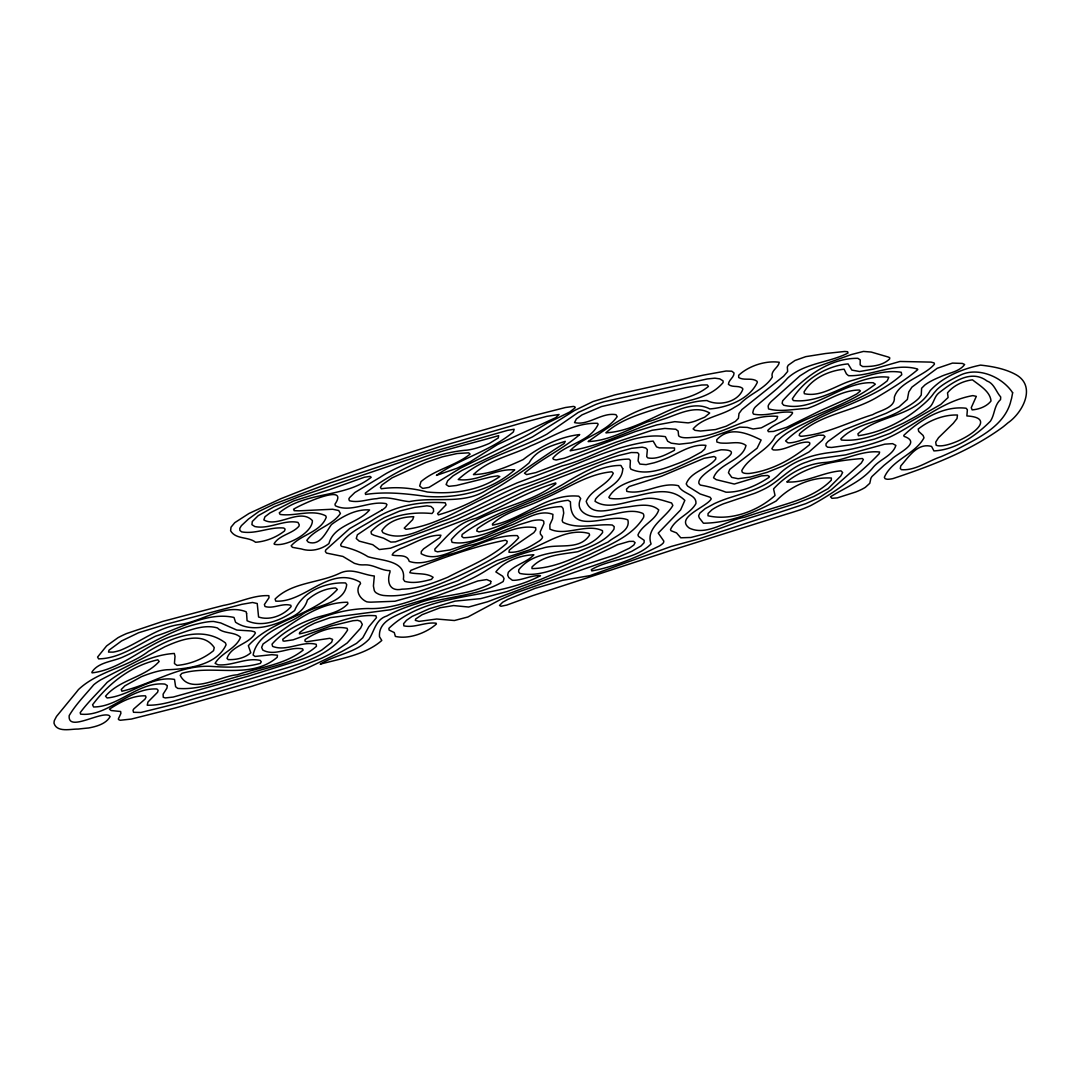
<?xml version="1.0" encoding="UTF-8"?>
<svg xmlns="http://www.w3.org/2000/svg" width="1081" height="1081" viewBox="0 0 1081 1081"><rect width="100%" height="100%" fill="white"/><g stroke="black" fill="none" stroke-linecap="round" stroke-linejoin="round"><path stroke-width="1.5" d="M381.809 510.151L349.636 528.609L325.678 550.067L325.34 551.526L326.543 553.08L342.907 556.431L354.419 563.35L358.96 564.606A51.753 11.472 -21.1 0 0 364.986 564.836C373.81 564.593 380.958 570.552 389.93 570.687L390.038 571.957C386.62 581.348 389.187 591.996 402.078 589.172C417.915 588.848 433.13 583.186 447.642 577.295C467.668 566.809 489.828 558.526 506.732 543.311L507.232 541.243L505.381 540.203C473.086 546.527 441.548 558.337 410.888 570.349L409.807 572.673C417.496 574.484 426.279 572.7 433.116 577.281L431.495 579.348C422.901 581.646 413.523 583.794 404.753 581.362L403.362 579.267C406.483 560.215 381.053 560.782 367.945 556.701C359.784 551.54 350.92 548.324 341.461 546.31A40.348 8.932 -21.1 0 1 340.718 544.567C347.717 532.379 362.621 526.704 374.067 519.137C395.146 505.651 420.59 501.016 445.237 502.814L446.034 504.895L437.575 513.556L438.346 514.867C485.477 501.503 523.339 468.87 564.187 443.453L565.241 441.359C551.945 445.575 536.149 449.655 529.095 462.898C516.569 473.573 502.097 481.896 487.545 489.477C463.533 505.368 435.575 496.274 409.213 501.638C398.47 500.625 388.187 495.99 376.783 498.665C367.716 499.192 358.392 503.138 349.393 500.733L348.852 498.922L349.649 497.557L354.825 492.531L380.039 477.343A69.022 15.296 -21.1 0 1 386.755 473.194C421.509 454.29 461.128 446.534 498.665 435.629L498.246 437.981L489.517 443.332A24.282 5.378 -21.1 0 1 464.884 450.291C429.779 453.75 392.984 471.802 365.297 493.139L365.581 494.463C385.674 491.423 405.861 493.598 425.928 496.395C457.722 498.746 490.355 491.247 514.732 469.884C495.517 468.168 477.356 482.329 458.236 479.545C480.059 459.222 510.962 451.79 537.514 438.94A51.618 11.432 -21.1 0 0 546.905 434.17L578.267 412.429L595.874 404.456A36.119 7.999 -21.1 0 1 604.171 401.673L707.204 378.958L714.865 378.174L719.703 378.85L723.067 380.863L723.108 382.566C707.447 401.132 680.03 400.97 658.37 408.145C640.168 414.037 620.089 419.739 605.887 432.819C641.83 430.954 670.706 401.402 706.947 400.551C718.703 406.456 738.255 402.227 742.85 389.214L742.525 388.295C738.539 385.079 732.188 387.836 728.418 384.323C728.608 379.809 734.215 377.485 734.04 372.945L731.783 371.202L726.108 371.013L703.528 375.093L614.765 394.93L592.983 401.564L574.416 410.564L532.406 436.927L462.087 470.303L453.088 475.816L447.696 480.721L446.102 484.531L448.777 486.355L456.439 485.491L490.733 476.951L497.625 475.856L499.787 476.559C478.761 491.058 452.155 494.503 427.198 491.99C412.199 488.044 396.686 486.504 381.336 488.774L380.417 487.369L382.052 484.896L392.079 477.843L425.9 462.452L442.251 456.858L457.141 453.52L468.695 452.831L470.113 454.115C455.371 465.952 435.413 469.33 420.982 481.64L419.658 485.977L422.657 488.436L429.035 487.382L460.263 468.276L524.907 436.305A57.834 12.81 -21.1 0 0 534.244 431.116L547.702 422.914L569.741 412.01L575.173 407.767A16.066 3.554 -21.1 0 0 573.308 406.429L565.39 407.523L532.447 415.928L448.683 440.008L370.607 465.195L315.895 484.869L280.925 498.692L249.035 513.461L234.753 522.677L231.01 527.204L230.604 530.757C235.793 539.689 248.198 536.392 255.589 542.27C265.953 541.473 276.398 537.338 284.546 530.933L285.1 529.136L283.817 528.028C269.642 526.69 255.805 534.487 241.658 531.866L239.874 530.42L239.779 528.339L241.387 525.663L248.4 519.11L259.21 511.286L274.588 503.868L330.448 482.802L439.062 446.899L522.069 422.901L546.918 416.32L559.066 414.496L555.675 417.685L497.719 444.413L470.276 461.736L457.06 468.222L436.44 475.397C460.398 458.452 490.517 451.007 513.38 431.941L514.151 429.238L507.705 430.333L426.117 453.574L297.802 497.152L274.047 506.8L258.116 515.745L252.292 521.515L251.927 524.663L254.805 526.542C269.399 529.568 283.817 519.366 297.978 522.393L299.275 524.839L298.897 526.298C292.181 533.892 279.533 534.906 274.088 543.662L274.304 544.256C286.06 547.121 312.733 532.811 312.395 520.596C299.788 507.367 277.952 528.231 263.859 519.92L264.953 516.772L269.939 512.962L293.6 500.989L329.705 489.612L364.486 477.207L370.053 476.383L371.202 477.289C344.88 498.422 305.761 490.706 279.276 512.826L280.06 514.421C294.991 516.691 311.774 508.854 325.705 515.813L326.273 517.218C320.706 532.109 301.045 534.527 291.181 545.81L292.438 547.337L297.964 548.351A379.215 84.007 -21.1 0 1 301.315 548.932C310.76 551.959 321.152 549.675 328.935 543.581C333.921 524.826 358.433 523.42 369.553 509.935C355.798 508.854 342.258 516.583 331.448 524.542C325.854 532.244 320.327 546.216 308.342 542.203L306.815 540.392C315.274 528.595 332.083 525.663 340.42 513.489L338.718 510.529L332.624 509.246L299.059 510.827L294.194 510.691L293.586 509.246C298.437 505.759 350.352 481.437 334.975 504.192L335.353 505.759C350.785 513.286 369.445 500.341 386.025 503.651L386.944 504.611L385.944 506.935A19.282 4.27 -21.1 0 1 381.809 510.151M622.764 468.722C622.224 484.126 603.766 488.517 595.55 499.057L595.05 501.3C608.603 510.327 626.304 500.989 641.114 499.625C652.1 496.152 661.518 500.111 671.558 502.962L672.855 505.435C666.072 517.785 645.06 527.636 651.073 543.946C635.209 559.877 609.752 558.728 591.307 569.673L591.793 570.917C615.157 566.728 638.263 556.445 659.748 545.783A16.81 3.729 -21.1 0 0 663.531 542.594L663.842 541.135L658.234 533.109L680.625 509.921L684.841 500.395C663.761 479.978 634.263 502.435 609.806 498.327L608.846 497.328C615.616 484.923 631.966 480.815 644.803 477.099C672.233 473.978 694.583 455.736 721.068 449.804C754.633 449.682 695.272 471.654 699.002 483.612L700.353 485.099C709.19 486.585 717.595 488.99 725.973 492.193C741.309 492.463 756.565 485.68 769.104 477.329L769.375 476.451L767.618 475.464L761.362 475.883L734.283 484.045L716.271 479.667L713.541 477.775C718.933 463.033 742.255 461.182 745.998 445.467C740.08 440.764 731.242 443.548 724.121 443.169A66.13 14.648 -21.1 0 1 720.068 442.94L716.906 442.034L716.717 439.751C729.797 425.59 747.687 433.4 761.132 440.008L757.092 448.21L729.702 469.411L728.445 472.721L731.769 477.397L738.093 478.721L750.471 477.018L767.28 472.289L782.874 466.019L808.953 452.007L822.236 440.318L825.006 436.616L823.465 435.224L818.479 435.184L801.305 440.197A17.809 3.946 -21.1 0 1 787.941 442.818L785.576 440.899C817.912 409.537 867.948 404.875 901.784 374.702L901.23 372.269C884.974 369.648 868.719 375.431 853.328 380.134C837.235 384.35 821.56 397.538 804.372 393.7L804.048 391.93C812.182 378.255 828.83 370.661 844.112 369.216L846.423 373.891L848.517 375.688C871.624 376.445 894.136 362.311 917.485 368.999L917.755 369.621C905.378 380.147 890.609 389.16 876.421 397.619C851.909 411.983 820.871 413.942 799.629 433.819L799.237 435.467L800.791 436.319C825.803 434.454 848.815 421.995 872.624 414.685C879.637 410.51 895.608 407.888 894.325 397.295C898.703 381.89 924.552 376.161 934.484 364.135L934.079 362.905L931.025 362.108L899.973 361.459L873.164 369.161L859.557 371.526L851.882 370.094L848.058 363.905C825.789 365.837 804.075 380.107 792.332 398.889L793.346 400.551C826.924 404.28 855.449 373.269 888.798 377.242L887.258 380.809C866.935 397.254 841.369 404.902 818.263 416.469C802.291 425.482 780.955 431.9 771.861 448.791L773.212 449.912C785.184 451.047 795.548 442.102 807.439 442.102A19.08 4.229 -21.1 0 1 809.858 443.129L809.52 444.683C792.562 458.993 771.739 470.64 749.403 473.464A35.078 7.77 -21.1 0 1 742.174 472.046L741.809 470.532C749.471 456.114 768.01 450.966 775.442 436.116C806.385 415.09 845.761 407.375 875.353 384.201L873.205 382.742C841.396 381.053 815.358 412.834 783.725 405.226L782.131 403.375L782.658 400.821C802.224 379.472 827.343 358.081 857.855 358.311L860.219 359.905L860.152 364.892L862.638 366.54C871.867 366.743 882.772 365.648 889.69 358.892L889.649 357.649L888.096 356.987L871.232 352.055L863.422 351.433L851.233 354.582L818.114 366.391L809.277 370.026L799.994 375.823L771.699 401.078A49.388 10.945 -21.1 0 0 768.132 406.145L768.55 408.915C780.55 412.307 794.778 408.888 807.372 408.415C824.749 402.74 840.478 390.173 859.327 390.011L860.408 390.917L856.963 393.849L849.153 397.943L820.371 410.685L786.765 427.279L773.483 431.427L768.415 431.67L767.767 430.427C774.537 422.941 786.536 421.833 792.468 413.32L792.441 412.388C779.617 410.51 766.429 416.847 753.484 414.104L752.781 412.618L753.484 409.821A46.888 10.391 -21.1 0 1 755.443 406.875C766.051 397.2 778.117 389.079 787.549 378.161C804.507 362.851 829.005 362.851 848.017 353.028L847.599 351.717L844.72 351.474L825.479 353.528L805.75 356.649L794.927 360.514L788.238 365.216L787.319 367.04L787.644 371.472L783.698 376.134L741.944 409.537L739.012 413.483L738.418 418.333L735.377 421.428L726.283 426.171L715.487 429.562L700.461 431.035L695.029 430.333L693.11 428.927C703.055 417.185 721.649 415.915 734.445 407.334A32.011 7.094 -21.1 0 0 740.174 403.835C749.782 393.619 764.902 389.025 772.293 377.107C770.361 370.553 778.536 367.797 779.252 362.27C765.807 360.338 748.768 365.797 738.661 375.31L738.688 377.539C744.133 380.904 751.687 377.337 756.957 381.215L757.376 382.242C749.646 399.119 727.554 407.564 709.852 408.942C690.178 398.673 666.963 417.009 647.668 421.779C628.304 429.319 609.306 440.845 588.118 441.575C606.9 428.319 626.399 413.969 648.803 406.997C668.815 400.848 691.502 400.186 708.42 386.458L707.271 384.917L701.704 385.012L685.759 387.606L601.482 406.564L581.983 414.888L576.362 418.982L574.524 422.603C588.442 425.914 601.631 412.145 615.954 414.672L617.183 416.631C605.9 432.832 583.105 436.575 570.16 450.763C603.32 445.426 633.263 428.387 665.234 418.563C678.936 413.847 695.691 404.821 709.704 413.037L704.758 417.158L695.313 421.063A14.337 3.175 -21.1 0 1 688.097 422.887L674.774 421.658L656.964 424.874L635.209 431.603L564.471 458.195L556.093 459.993L553.418 459.317L552.837 458.222C564.66 443.994 589.861 442.399 598.158 424.306L597.55 423.32C573.687 422.441 552.134 437.332 530.568 445.94C511.786 455.56 488.653 459.52 473.437 474.627C490.706 474.127 507.543 466.735 523.136 459.601C539.554 446.764 558.782 436.954 579.7 434.548C562.958 449.128 541.446 458.668 524.461 473.194L526.636 474.586L535.771 472.613L616.67 441.98L652.1 430.265L664.842 428.427L675.814 429.252L678.138 431.049L678.625 435.751A49.996 11.08 -21.1 0 0 682.165 437.427A51.766 11.472 -21.1 0 0 692.11 437.427C722.351 436.819 747.322 413.631 777.658 416.388L776.942 418.793L774.969 420.563L761.294 427.846L753.106 428.995L747.309 427.4L739.62 427.117L706.082 438.913L690.84 442.913L679.152 444.21L671.22 443.169L667.653 441.21L665.396 436.656C630.007 431.414 596.117 457.398 562.417 465.843A81.791 18.12 -21.1 0 0 553.715 469.181L517.15 482.869L499.598 490.72A254.832 56.455 -21.1 0 0 487.666 496.571C461.141 508.638 435.238 525.839 405.943 529.298L404.226 528.096L412.658 519.65L413.753 516.691C402.213 516.799 388.484 520.596 381.863 530.717L382.89 532.649C404.537 543.378 426.009 525.907 446.494 519.88C471.559 510.475 494.355 496.193 519.11 486.085C563.998 472.316 606.306 446.223 653.154 441.102L656.532 446.872L659.288 447.858L674.53 447.993L674.476 450.291C666.382 454.439 657.14 459.749 647.803 457.898L646.708 456.628L647.357 449.642L645.735 447.993L642.182 447.169L631.588 448.331L619.832 451.615L520.299 489.436L457.182 519.366L395.457 541.865L390.89 542.081L383.62 538.203L374.04 535.284L371.459 533.96L370.999 531.784C386.039 515.313 410.78 511.516 432.022 513.529L433.616 511.462L433.373 508.665L430.941 506.449L426.927 505.827L414.834 507.34L399.605 511.097L384.336 517.61L372.918 524.285L357.379 534.784L356.271 538.514L359.23 541.135L372.715 544.675L379.296 549.54L390.498 548.202L467.087 518.948L525.677 490.882A85.048 18.836 -21.1 0 1 538.743 485.68L603.617 460.668A40.429 8.959 -21.1 0 1 618.751 455.506L631.209 452.52L637.574 452.642L638.83 454.101L638.087 460.871L639.884 464.087L646.073 464.627L654.046 462.817A22.823 5.054 -21.1 0 0 663.153 459.628C677.044 454.723 690.637 443.507 705.934 445.372L704.758 449.034L701.488 451.993L689.516 458.547A70.576 15.634 -21.1 0 1 678.854 463.154C664.018 468.681 646.384 476.167 630.872 469.154L630.034 467.235L630.399 460.52L629.061 459.101C607.09 459.222 586.267 470.546 567.633 481.45C534.338 502.624 493.706 510.854 462.168 534.473L461.817 536.487L463.492 537.743C498.327 536.946 526.596 507.462 561.485 506.57L563.052 508.408L563.714 513.097L562.174 520.664L562.958 522.285C578.403 529.92 595.982 523.528 612.251 525.028L614.211 526.623L613.967 529.163C605.955 541.324 590.888 546.486 577.957 551.661C562.106 554.485 544.013 554.539 532.014 566.985L531.987 568.579C558.823 568.336 583.956 552.783 608.144 542.013C614.778 536.149 630.818 531.055 627.845 519.893C609.184 512.097 570.065 537.298 570.457 501.814L568.12 500.287C536.46 503.638 510.097 525.785 479.018 531.92L476.735 531.001L477.37 528.663C502.408 510.624 533.784 503.151 560.904 488.409C579.659 478.599 599.05 465.316 620.899 465.425L622.764 468.722M1012.64 392.741L1011.586 398.403A635.871 140.881 -21.1 0 0 1010.343 402.997C1002.938 427.454 976.305 438.94 955.604 450.128A128.369 28.444 -21.1 0 1 940.929 456.723C927.917 460.965 915.445 470.843 901.432 469.667L900.27 468.505L900.784 465.897C908.743 456.925 917.539 442.494 931.579 446.439L933.93 450.912C955.401 449.872 975.386 436.251 990.385 421.225C994.952 414.428 993.952 405.51 1000.547 399.578L1000.695 396.957C996.02 391.754 994.209 383.498 986.994 380.985C970.914 368.824 952.361 382.458 939.065 392.781C934.106 396.497 934.065 403.348 929.538 407.348C921.647 413.78 912.418 418.252 903.513 423.117C884.285 431.927 862.841 442.034 841.356 440.021L840.815 438.927C856.706 422.347 883.191 422.022 902.23 409.658A47.199 10.459 -21.1 0 0 919.201 397.849L921.242 395.024L921.62 388.228L924.836 385.025A23.552 5.216 -21.1 0 1 939.902 376.999C947.902 372.959 959.104 372.121 964.644 364.513L962.333 363.432L952.469 363.094L937.213 368.283L911.905 387.147L908.783 391.93L907.364 399.457L899.041 406.888L886.204 413.28L844.018 429.846L827.978 441.521L826.033 443.791L826.019 445.777L827.546 447.183L831.532 447.466L851.423 444.764L874.38 439.143L890.163 433.319L940.686 404.483L948.118 397.497L947.51 392.862C953.401 385.552 963.171 380.944 972.454 379.823C979.278 385.268 990.304 391.444 991.007 400.997C986.656 406.605 979.089 409.294 972.157 409.902L971.251 407.686L976.332 396.362L972.859 395.605C938.146 401.659 913.107 428.684 881.083 440.791C865.003 446.467 848.355 450.385 831.424 452.399C812.966 454.439 793.427 460.452 779.793 473.532C766.159 487.774 745.836 492.341 727.702 498.355A29.903 6.621 -21.1 0 0 722.23 500.327A31.133 6.891 -21.1 0 0 714.446 503.597L705.339 508.529L699.839 513.124L698.623 515.786L699.272 517.84L703.434 523.218C728.675 523.001 754.038 513.056 776.09 501.044C789.995 486.328 811.182 476.789 831.37 478.018L831.303 480.167C815.06 496.882 791.197 502.341 769.74 509.246A188.391 41.74 -21.1 0 0 744.633 517.218C727.108 519.88 706.933 536.608 689.327 528.096C674.517 517.299 707.285 506.84 711.23 498.841L710.109 497.246L700.096 493.949L687.638 486.112L686.192 483.937C690.8 471.275 707.812 469.262 715.744 459.06L715.771 457.425L714.041 456.52L704.069 458.317L661.558 476.194L629.196 486.531L626.467 489.166L626.818 491.382C643.925 495.287 661.167 481.477 678.53 485.747C681.787 493.99 696.961 494.125 695.921 503.624C689.84 514.367 675.503 518.353 670.477 529.582L671.044 530.73L676.53 532.892L680.773 537.798L690.908 537.46L704.069 534.055L747.633 518.569L796.643 503.246L813.736 496.53L828.1 488.666L840.802 475.964L842.626 472.519L841.004 470.857C822.587 472.221 805.156 483.275 786.738 481.95C807.318 465.154 836.708 460.492 862.408 458.52L863.354 459.587L861.246 463.114L831.073 489.923L819.141 497.652L805.872 503.638L699.123 538.797L671.206 546.459L589.996 575.619L562.66 580.308L535.176 588.321L507.854 599.387L502.651 602.252L499.517 605.441L500.962 606.265L506.746 605.09L532.474 595.726L670.179 550.715L781.604 515.678A214.322 47.483 -21.1 0 1 792.495 512.313L799.954 509.908A28.201 6.243 -21.1 0 0 810.588 505.651C836.059 491.936 859.233 474.627 879.204 453.696L879.623 452.02C861.111 450.007 843.085 461.276 824.479 462.519C804.872 463.884 786.576 474.735 773.55 488.896L775.036 495.476C757.876 510.989 730.959 521.11 708.014 515.772L708.055 513.516L712.001 509.746A18.472 4.094 -21.1 0 1 723.311 503.854L754.754 493.287A30.417 6.743 -21.1 0 0 765.551 488.382C780.023 480.721 790.589 466.897 806.737 462.046A20.89 4.635 -21.1 0 1 816.25 458.952L845.653 454.871L884.771 444.169L892.595 443.642L895.879 445.426C892.771 455.506 880.137 459.249 873.516 466.951C862.327 481.072 845.18 487.693 830.492 496.76L831.951 498.327L837.302 497.882L855.544 492.058A15.458 3.419 -21.1 0 0 865.327 487.355L869.786 483.302L870.597 479.626A49.537 10.972 -21.1 0 1 872.016 476.451L883.961 465.384A657.41 145.651 -21.1 0 1 891.541 459.33C896.69 453.588 922.701 442.764 904.067 436.373L903.784 435.386C919.445 420.306 943.051 405.389 966.117 408.24L967.373 409.767L966.873 415.942C1006.425 418.279 949.321 450.818 936.16 445.237L935.714 442.115L938.524 437.724L953.253 423.347L957.023 418.536L957.469 415.023C943.699 414.509 928.903 420.536 918.201 429.035L918.715 431.427L923.106 435.454L923.998 437.805C915.148 454.277 891.974 459.776 884.339 477.302L885.109 478.721L887.082 479.248A17.661 3.919 -21.1 0 0 892.933 478.599C931.403 465.816 970.279 450.993 1003.195 426.806A310.463 68.779 -21.1 0 0 1007.951 422.847C1022.518 412.847 1036.611 386.66 1016.356 374.891C1005.6 368.824 992.669 366.432 980.521 365.108C962.252 368.837 942.875 376.85 930.187 390.633C915.296 417.09 878.569 414.699 857.922 433.846L858.409 435.724C881.677 432.292 903.743 421.252 921.525 405.943A131.49 29.133 -21.1 0 0 933.714 393.335L936.862 389.714A45.902 10.175 -21.1 0 1 959.698 375.445C977.562 366.324 1002.087 376.661 1012.64 392.741M490.774 581.335L490.72 583.591C468.83 595.847 441.278 594.118 417.807 603.32C407.132 606.63 396.578 610.495 386.809 615.994C375.715 619.372 374.472 630.777 369.107 639.114C356.257 652.924 335.61 654.464 320.219 664.166C340.893 658.586 365.54 654.802 381.782 640.479L379.485 636.723C378.201 619.197 399.565 614.873 411.82 608.427C441.089 595.658 475.667 597.807 503.192 581.524L504.057 578.551L502.692 576.227L495.855 571.93C503.814 561.147 520.677 555.039 533.879 554.823C526.744 562.458 515.421 564.485 508.327 572.268L507.678 575.187L508.8 577.592L512.448 580.308C522.055 580.7 531.014 574.916 540.486 575.66C493.598 600.752 428.9 590.064 388.89 628.318L389.079 630.074L394.268 632.561L395.376 636.412C408.713 639.493 426.198 633.101 436.386 624.034L436.129 623.21C425.346 621.778 414.672 628.156 403.889 625.872L403.605 623.669L406.483 620.318L412.077 616.44L429.346 608.738L455.128 601.104L480.64 598.644L507.097 591.537L540.324 579.619L586.159 559.809L617.562 544.77L629.169 541.405L633.48 541.338L635.101 542.662L633.844 545L629.48 548.175L615.481 554.823L584.348 564.958L487.693 601.725L468.614 607.036L453.588 605.563L440.183 607.738L422.076 614.711L415.726 618.967L415.293 620.345L418.996 621.399L436.738 619.021L454.398 620.521L467.857 617.008L500.341 599.617L515.502 592.969L618.602 556.945L631.682 551.378L641.06 545.932L644.073 542.743L644.195 540.351L638.56 536.446L637.939 534.919C642.249 524.69 655.37 520.529 658.748 509.935C650.14 502.084 635.25 506.097 624.548 507.381C612.427 508.435 591.442 517.731 586.199 501.368C591.402 489.247 607.914 485.22 613.292 473.221L611.846 471.802C586.997 473.924 565.647 489.679 543.027 499.111C526.542 507.881 506.232 510.867 492.45 523.988L492.544 525.123C522.353 519.502 547.283 492.99 578.794 496.206L580.713 498.544C573.308 513.907 594.672 519.812 605.806 515.542C617.792 514.002 631.182 508.313 642.871 513.461A65.468 14.499 -21.1 0 1 643.749 515.056A64.103 14.202 -21.1 0 1 643.438 517.691C631.615 536.852 608.671 545.081 589.415 554.675C567.444 562.904 543.986 578.349 519.866 573.443L518.623 571.876L518.799 569.741C539.649 543.148 581.862 559.647 602.617 532.514L602.455 530.649C586.132 523.015 566.052 536.689 549.918 529.109L549.864 524.798L552.594 518.758L552.932 514.367C537.757 508.529 521.812 522.055 507.624 526.461C489.936 532.919 471.438 546.013 452.088 542.338L451.277 539.689C477.572 508.367 524.866 508.273 555.864 483.775L555.661 482.923C527.92 491.477 502.692 506.597 476.153 518.231C457.087 522.907 447.453 536.014 434.832 549.053L435.035 550.932L437.494 551.823L449.926 549.918L484.977 538.203L518.812 524.812L532.298 520.691A29.349 6.5 -21.1 0 1 543.729 521.366L543.932 523.542L540.243 531.771L540.392 534.028L542.338 536.487A20.971 4.648 -21.1 0 1 539.378 540.905C530.352 546.594 520.015 553.053 508.962 552.256L509.313 550.134L513.556 546.635L533.865 532.636L535.852 529.852L535.663 527.731C513.259 523.69 492.423 540.459 470.897 545.135C455.033 548.067 437.089 562.931 421.185 553.688L421.306 551.526L423.603 548.837L439.872 537.527L440.94 535.217C426.495 534.892 413.577 543.729 400.375 548.648A16.391 3.635 -21.1 0 0 393.187 553.256L392.16 555.012C397.754 556.701 407.078 553.567 409.267 561.404C421.941 565.701 435.008 559.161 446.966 555.026C470.613 549.743 492.855 534.595 517.367 535.622L518.677 537.757C505.624 552.661 487.207 561.958 469.64 570.754A100.736 22.323 -21.1 0 1 454.074 578.051C431.751 587.213 408.01 598.009 383.296 595.442A108.451 24.025 -21.1 0 1 378.742 594.226L376.323 592.942A95.101 21.066 -21.1 0 1 374.256 590.361L373.418 586.01L374.323 575.984C362.446 574.876 351.663 567.201 339.218 573.498C318.503 583.227 291.829 582.267 275.087 599.05L275.777 601.131C305.085 602.847 329.57 564.917 360.027 582.105L360.568 583.591C354.595 590.51 359.838 598.766 366.648 601.779A52.158 11.553 -21.1 0 0 371.161 602.158L394.916 601.252L421.104 593.915L457.763 580.767L496.855 560.593L529.528 549.864L552.445 539.108A33.579 7.445 -21.1 0 1 560.904 535.744C569.795 532.447 579.781 530.852 589.023 533.487L589.631 535.041C579.213 551.08 557.782 542.986 542.311 548.297C523.055 552.904 503.868 559.228 487.072 569.917C470.681 580.646 452.061 587.267 433.495 593.131C412.307 600.631 391.011 609.441 368.08 608.522C337.664 608.887 306.639 620.926 282.749 639.276L283.087 640.952L284.398 641.141L293.14 639.83L331.205 625.926L352.96 620.724L357.622 620.318L360.581 621.291L362.324 624.386L360.595 628.169L347.217 642.965L336.515 650.411A64.982 14.391 -21.1 0 1 321.652 658.221L289.195 670.909A199.323 44.159 -21.1 0 1 280.682 673.598L182.527 702.204L140.922 712.474L133.517 712.298L133.004 710.244L133.868 708.852L144.976 699.177L146.043 697.231L145.503 695.867C132.639 695.218 120.018 702.326 109.478 709.122L111.154 710.528L120.653 711.514L120.896 713.419L118.302 719.068A25.795 5.716 -21.1 0 0 120.356 720.257L131.396 719.054L175.676 707.866L251.549 686.381L304.95 669.234L341.528 651.694L356.514 643.371L362.784 637.776L368.729 626.912L376.485 617.602L375.891 615.765C349.406 613.467 324.8 628.723 299.383 633.885L299.707 632.493L307.045 627.021L314.463 623.264L330.205 617.67L390.484 609.752L436.67 595.955L477.883 580.943L486.747 579.578L490.774 581.335M246.576 613.454L247.076 620.737C262.845 628.02 281.519 620.129 294.6 610.576C302.342 591.496 325.773 581.929 345.528 582.956L346.704 584.605C344.312 604.792 314.382 604.522 301.302 615.157C284.546 626.075 257.427 632.601 253.13 655.018L255.062 656.451L271.804 654.694L277.479 655.208L277.182 657.316C250.414 680.125 212.849 664.193 181.865 673.368L180.189 675.314C190.405 695.786 220.943 675.476 237.198 674.828C259.102 667.247 284.762 664.95 303.139 650.086L302.545 648.83C289.424 646.181 275.128 656.91 262.778 650.046L261.643 647.397L263.088 643.952C288.505 626.669 315.611 602.225 347.596 602.252L347.893 603.752C339.947 612.441 327.043 614.359 316.274 617.562C300.14 622.967 283.181 631.29 272.007 644.181L272.628 646.397C286.722 651.924 301.964 640.587 316.206 644.303L316.476 646.303C297.559 662.991 270.588 666.018 247.387 674.152C224.402 679.098 201.471 690.421 177.703 688.381L175.608 686.705L174.514 679.422C151.354 675.368 130.206 695.799 107.114 697.975L105.533 696.205C119.572 679.463 144.53 677.733 159.164 661.477L157.812 659.802C131.058 665.774 108.695 683.3 92.574 704.771L93.588 706.974C118.869 707.042 138.598 681.395 164.866 684.097L167.298 685.597L166.947 688.084L163.096 694.191L163.258 697.286L165.339 697.934L173.163 697.069L248.468 676.125L297.734 660.707A32.038 7.094 -21.1 0 0 321.949 649.924L331.61 642.317L332.61 639.439L329.786 638.303L306.328 641.79L304.91 640.979L305.139 639.52C316.895 631.79 333.029 625.183 347.082 628.304L347.609 630.007C329.165 659.572 292.113 665.45 261.359 675.571C242.036 681.287 222.808 687.327 203.404 692.732C184.756 696.61 166.163 705.677 147.219 705.217L147.989 701.961L157.583 692.272L158.137 690.286L156.907 688.989C129.004 687.354 108.005 717.149 80.616 714.136L80.17 712.703C88.074 701.947 98.195 692.516 107.114 682.395C126.261 668.017 150.327 654.91 174.298 653.451L175.014 656.37L174.419 663.518L176.973 665.396C190.094 664.275 203.323 658.978 213.552 650.654L214.254 647.587C202.809 630.764 179.73 640.128 164.88 646.749C143.705 658.167 122.031 668.639 100.749 679.841A36.592 8.107 -21.1 0 0 93.655 684.841C85.318 694.88 75.886 704.244 69.211 715.541C67.333 732.54 100.006 711.325 109.086 715.473L110.1 716.608C106.141 723.878 96.425 726.513 88.75 727.959A396.916 87.939 -21.1 0 0 78.17 729.067C70.765 728.891 57.077 732.769 54.05 723.365A130.504 28.917 -21.1 0 1 54.374 720.5L56.496 716.446L75.535 693.245A433.467 96.033 -21.1 0 0 78.413 689.624C97.898 671.071 127.22 667.585 148.583 651.262C171.379 637.628 201.634 624.886 225.443 642.925L226.091 644.762C216.93 664.95 188.891 668.774 168.906 669.693A29.214 6.472 -21.1 0 0 141.314 676.733L124.801 685.867L121.248 689.502L121.896 691.218C151.799 684.381 179.23 664.801 210.849 666.355C227.294 667.504 244.401 667.869 260.359 663.369L261.264 661.842L260.21 660.396C246.198 657.275 232.253 666.072 217.957 664.801L215.119 663.356C221.078 652.856 236.158 648.803 240.523 637.344C234.482 631.453 223.699 634.209 217.416 627.953C202.377 623.521 186.324 631.899 171.92 636.128C144.368 645.627 121.221 669.342 92.128 672.868L91.844 672.247C98.195 661.91 113.519 661.613 123.734 656.653C148.327 645.654 171.068 629.899 197.755 623.832A40.74 9.026 -21.1 0 1 213.619 621.453L220.74 622.953L236.82 630.061L251.076 630.939L254.63 631.817L255.386 633.034C249.252 644.249 231.28 645.425 227.024 658.343L228.199 659.613C236.063 659.91 244.779 658.126 250.792 652.762L248.346 645.681C272.223 619.332 313.193 615.643 337.367 589.442L335.623 587.969C325.205 588.375 315.166 593.131 307.423 599.955C304.72 609.846 296.14 615.481 286.816 619.318C271.345 626.399 250.927 632.574 235.563 622.237L233.996 617.454C207.228 611.562 180.824 628.291 155.813 636.06C137.49 644.952 119.734 658.559 98.601 658.87L97.587 657.059L106.587 645.938L117.991 637.709A28.187 6.243 -21.1 0 1 126.599 633.547L162.974 621.359L212.768 608.171A438.67 97.182 -21.1 0 0 223.308 605.455C238.482 602.833 253.427 594.874 268.858 595.672L269.02 597.712L264.386 604.549L265.034 606.522C273.507 609.089 282.344 602.82 290.803 605.292L291.127 606.536C283.668 615.359 269.737 620.872 258.575 616.994L257.237 603.536L252.535 602.482L241.914 604.306L167.325 623.926L138.598 632.75L121.545 640.952L109.005 650.194L108.519 652.086L113.073 652.127A15.918 3.527 -21.1 0 0 120.329 650.316C140.273 642.168 157.502 627.548 179.595 624.494C201.066 622.048 224.997 603.198 246.184 611.805L246.576 613.454"/></g></svg>
